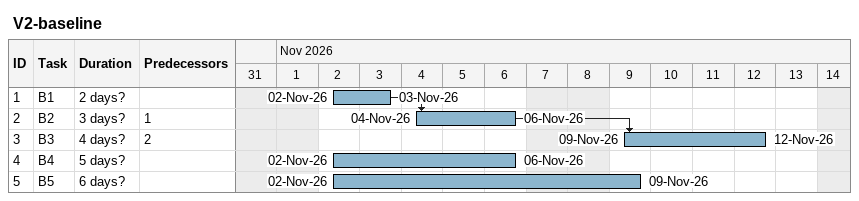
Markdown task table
V2-baseline

| ID | Task | Duration | Start | Finish | Predecessors |
|---|---|---|---|---|---|
| 1 | B1 | 2d? | 2026-11-02 | 2026-11-03 |  |
| 2 | B2 | 3d? | 2026-11-04 | 2026-11-06 | 1 |
| 3 | B3 | 4d? | 2026-11-09 | 2026-11-12 | 2 |
| 4 | B4 | 5d? | 2026-11-02 | 2026-11-06 |  |
| 5 | B5 | 6d? | 2026-11-02 | 2026-11-09 |  |
